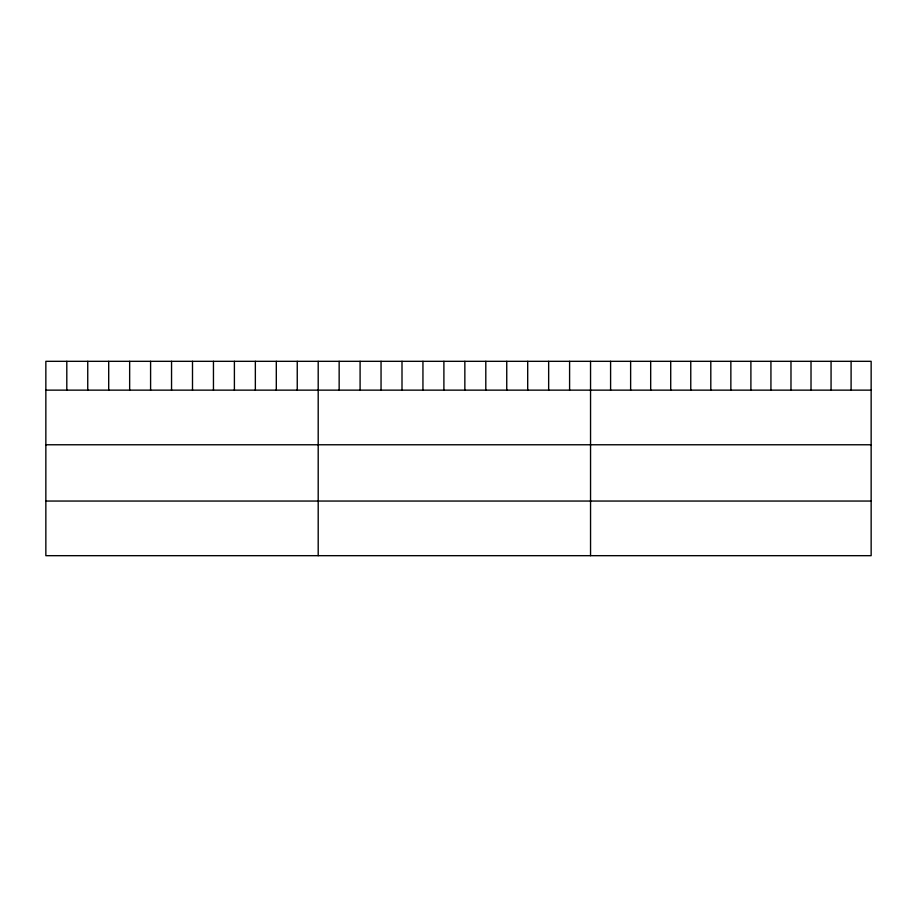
<?xml version="1.0" encoding="UTF-8"?>
<svg xmlns="http://www.w3.org/2000/svg" width="917" height="917" viewBox="0 0 917 917"><rect width="100%" height="100%" fill="white"/><g stroke="black" fill="none" stroke-linecap="round" stroke-linejoin="round"><path stroke-width="1.38" d="M871.15 390.138L871.15 555.679L45.85 555.679L45.85 361.321L871.15 361.321L871.15 390.138L45.85 390.138M45.85 444.768L871.15 444.768M45.85 501.049L871.15 501.049M851.102 361.321L851.102 390.138M831.066 361.321L831.066 390.138M811.018 361.321L811.018 390.138M790.981 361.321L790.981 390.138M770.933 361.321L770.933 390.138M750.897 361.321L750.897 390.138M730.849 361.321L730.849 390.138M710.801 361.321L710.801 390.138M690.765 361.321L690.765 390.138M670.717 361.321L670.717 390.138M650.68 361.321L650.68 390.138M630.632 361.321L630.632 390.138M610.596 361.321L610.596 390.138M590.548 361.321L590.548 555.679M569.595 361.321L569.595 390.138M548.653 361.321L548.653 390.138M527.699 361.321L527.699 390.138M506.746 361.321L506.746 390.138M485.804 361.321L485.804 390.138M464.85 361.321L464.85 390.138M443.897 361.321L443.897 390.138M422.943 361.321L422.943 390.138M402.001 361.321L402.001 390.138M381.048 361.321L381.048 390.138M360.094 361.321L360.094 390.138M339.152 361.321L339.152 390.138M318.199 361.321L318.199 555.679M297.246 361.321L297.246 390.138M276.304 361.321L276.304 390.138M255.35 361.321L255.35 390.138M234.397 361.321L234.397 390.138M213.455 361.321L213.455 390.138M192.501 361.321L192.501 390.138M171.548 361.321L171.548 390.138M150.594 361.321L150.594 390.138M129.652 361.321L129.652 390.138M108.699 361.321L108.699 390.138M87.745 361.321L87.745 390.138M66.803 361.321L66.803 390.138"/></g></svg>
